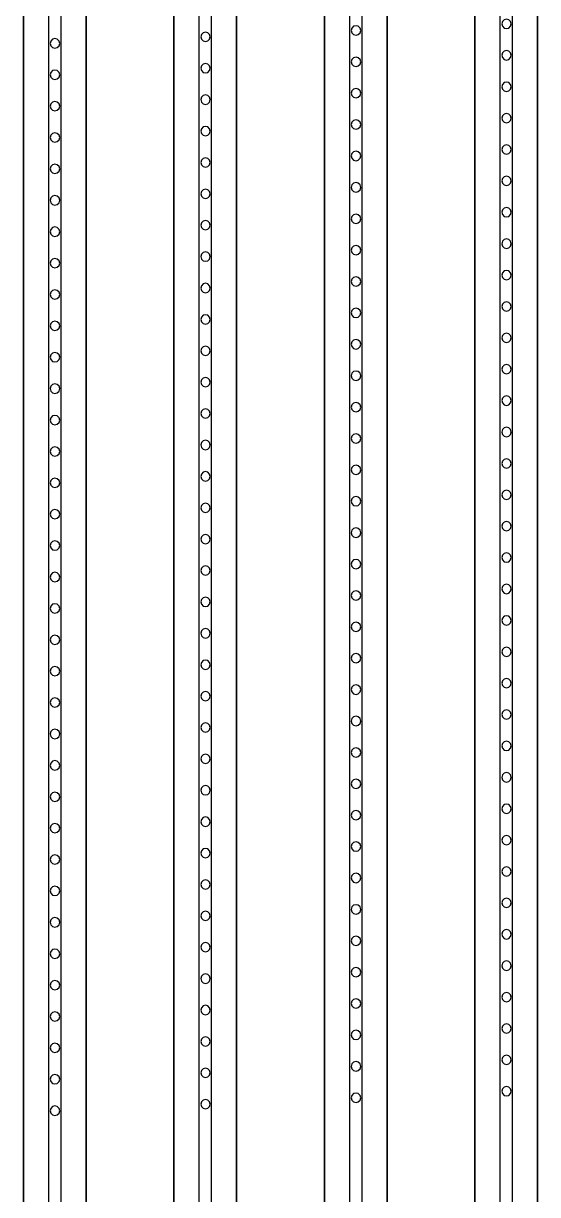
# Model space of a CAD drawing. Header units: metres. Extents: x -1550 to 1550, y -904 to 26100.
# Drawn here: x -190 to -108, y 6092.4 to 6278.9 of the extents above; entities that cross this region are included whole.
import ezdxf

# ---------------------------------------------------------------- set-up
doc = ezdxf.new("R2010")
doc.units = ezdxf.units.M
for name, color, linetype in [('Metal', 4, 'CONTINUOUS'), ('pattern_ionp', 7, 'CONTINUOUS'), ('Polyimide', 3, 'CONTINUOUS'), ('Polyimide_Negative', 5, 'CONTINUOUS')]:
    doc.layers.add(name, color=color, linetype=linetype)

msp = doc.modelspace()

# ---------------------------------------------------------------- linework, layer by layer
at = {"layer": 'Metal'}
for points in [[(-184, 1659.29), (-184, 11993.5), (-186, 11993.5), (-186, 11993.5), (-186, 1659.29)], [(-160, 1405.33), (-160, 11993.5), (-162, 11993.5), (-162, 11993.5), (-162, 1405.33)], [(-136, 1151.36), (-136, 11993.5), (-138, 11993.5), (-138, 11993.5), (-138, 1151.36)], [(-112, 897.39), (-112, 11993.5), (-114, 11993.5), (-114, 11993.5), (-114, 897.39)]]:
    msp.add_lwpolyline(points, dxfattribs=at)
at = {"layer": 'pattern_ionp'}
for points in [[(-112.21, 6278.83), (-112.31, 6279.21), (-112.59, 6279.48), (-112.96, 6279.58), (-113.34, 6279.48), (-113.61, 6279.21), (-113.71, 6278.83), (-113.61, 6278.46), (-113.34, 6278.18), (-112.96, 6278.08), (-112.59, 6278.18), (-112.31, 6278.46), (-112.21, 6278.83)], [(-160.21, 6276.77), (-160.31, 6277.14), (-160.59, 6277.42), (-160.96, 6277.52), (-161.34, 6277.42), (-161.61, 6277.14), (-161.71, 6276.77), (-161.61, 6276.39), (-161.34, 6276.12), (-160.96, 6276.02), (-160.59, 6276.12), (-160.31, 6276.39), (-160.21, 6276.77)], [(-136.21, 6277.8), (-136.31, 6278.18), (-136.59, 6278.45), (-136.96, 6278.55), (-137.34, 6278.45), (-137.61, 6278.18), (-137.71, 6277.8), (-137.61, 6277.43), (-137.34, 6277.15), (-136.96, 6277.05), (-136.59, 6277.15), (-136.31, 6277.43), (-136.21, 6277.8)], [(-184.21, 6275.74), (-184.31, 6276.11), (-184.59, 6276.39), (-184.96, 6276.49), (-185.34, 6276.39), (-185.61, 6276.11), (-185.71, 6275.74), (-185.61, 6275.36), (-185.34, 6275.09), (-184.96, 6274.99), (-184.59, 6275.09), (-184.31, 6275.36), (-184.21, 6275.74)], [(-136.21, 6272.8), (-136.31, 6273.18), (-136.59, 6273.45), (-136.96, 6273.55), (-137.34, 6273.45), (-137.61, 6273.18), (-137.71, 6272.8), (-137.61, 6272.43), (-137.34, 6272.15), (-136.96, 6272.05), (-136.59, 6272.15), (-136.31, 6272.43), (-136.21, 6272.8)], [(-112.21, 6273.83), (-112.31, 6274.21), (-112.59, 6274.48), (-112.96, 6274.58), (-113.34, 6274.48), (-113.61, 6274.21), (-113.71, 6273.83), (-113.61, 6273.46), (-113.34, 6273.18), (-112.96, 6273.08), (-112.59, 6273.18), (-112.31, 6273.46), (-112.21, 6273.83)], [(-184.21, 6270.74), (-184.31, 6271.11), (-184.59, 6271.39), (-184.96, 6271.49), (-185.34, 6271.39), (-185.61, 6271.11), (-185.71, 6270.74), (-185.61, 6270.36), (-185.34, 6270.09), (-184.96, 6269.99), (-184.59, 6270.09), (-184.31, 6270.36), (-184.21, 6270.74)], [(-160.21, 6271.77), (-160.31, 6272.14), (-160.59, 6272.42), (-160.96, 6272.52), (-161.34, 6272.42), (-161.61, 6272.14), (-161.71, 6271.77), (-161.61, 6271.39), (-161.34, 6271.12), (-160.96, 6271.02), (-160.59, 6271.12), (-160.31, 6271.39), (-160.21, 6271.77)], [(-112.21, 6268.83), (-112.31, 6269.21), (-112.59, 6269.48), (-112.96, 6269.58), (-113.34, 6269.48), (-113.61, 6269.21), (-113.71, 6268.83), (-113.61, 6268.46), (-113.34, 6268.18), (-112.96, 6268.08), (-112.59, 6268.18), (-112.31, 6268.46), (-112.21, 6268.83)], [(-136.21, 6267.8), (-136.31, 6268.18), (-136.59, 6268.45), (-136.96, 6268.55), (-137.34, 6268.45), (-137.61, 6268.18), (-137.71, 6267.8), (-137.61, 6267.43), (-137.34, 6267.15), (-136.96, 6267.05), (-136.59, 6267.15), (-136.31, 6267.43), (-136.21, 6267.8)], [(-184.21, 6265.74), (-184.31, 6266.11), (-184.59, 6266.39), (-184.96, 6266.49), (-185.34, 6266.39), (-185.61, 6266.11), (-185.71, 6265.74), (-185.61, 6265.36), (-185.34, 6265.09), (-184.96, 6264.99), (-184.59, 6265.09), (-184.31, 6265.36), (-184.21, 6265.74)], [(-160.21, 6266.77), (-160.31, 6267.14), (-160.59, 6267.42), (-160.96, 6267.52), (-161.34, 6267.42), (-161.61, 6267.14), (-161.71, 6266.77), (-161.61, 6266.39), (-161.34, 6266.12), (-160.96, 6266.02), (-160.59, 6266.12), (-160.31, 6266.39), (-160.21, 6266.77)], [(-112.21, 6263.83), (-112.31, 6264.21), (-112.59, 6264.48), (-112.96, 6264.58), (-113.34, 6264.48), (-113.61, 6264.21), (-113.71, 6263.83), (-113.61, 6263.46), (-113.34, 6263.18), (-112.96, 6263.08), (-112.59, 6263.18), (-112.31, 6263.46), (-112.21, 6263.83)], [(-160.21, 6261.77), (-160.31, 6262.14), (-160.59, 6262.42), (-160.96, 6262.52), (-161.34, 6262.42), (-161.61, 6262.14), (-161.71, 6261.77), (-161.61, 6261.39), (-161.34, 6261.12), (-160.96, 6261.02), (-160.59, 6261.12), (-160.31, 6261.39), (-160.21, 6261.77)], [(-136.21, 6262.8), (-136.31, 6263.18), (-136.59, 6263.45), (-136.96, 6263.55), (-137.34, 6263.45), (-137.61, 6263.18), (-137.71, 6262.8), (-137.61, 6262.43), (-137.34, 6262.15), (-136.96, 6262.05), (-136.59, 6262.15), (-136.31, 6262.43), (-136.21, 6262.8)], [(-184.21, 6260.74), (-184.31, 6261.11), (-184.59, 6261.39), (-184.96, 6261.49), (-185.34, 6261.39), (-185.61, 6261.11), (-185.71, 6260.74), (-185.61, 6260.36), (-185.34, 6260.09), (-184.96, 6259.99), (-184.59, 6260.09), (-184.31, 6260.36), (-184.21, 6260.74)], [(-136.21, 6257.8), (-136.31, 6258.18), (-136.59, 6258.45), (-136.96, 6258.55), (-137.34, 6258.45), (-137.61, 6258.18), (-137.71, 6257.8), (-137.61, 6257.43), (-137.34, 6257.15), (-136.96, 6257.05), (-136.59, 6257.15), (-136.31, 6257.43), (-136.21, 6257.8)], [(-112.21, 6258.83), (-112.31, 6259.21), (-112.59, 6259.48), (-112.96, 6259.58), (-113.34, 6259.48), (-113.61, 6259.21), (-113.71, 6258.83), (-113.61, 6258.46), (-113.34, 6258.18), (-112.96, 6258.08), (-112.59, 6258.18), (-112.31, 6258.46), (-112.21, 6258.83)], [(-184.21, 6255.74), (-184.31, 6256.11), (-184.59, 6256.39), (-184.96, 6256.49), (-185.34, 6256.39), (-185.61, 6256.11), (-185.71, 6255.74), (-185.61, 6255.36), (-185.34, 6255.09), (-184.96, 6254.99), (-184.59, 6255.09), (-184.31, 6255.36), (-184.21, 6255.74)], [(-160.21, 6256.77), (-160.31, 6257.14), (-160.59, 6257.42), (-160.96, 6257.52), (-161.34, 6257.42), (-161.61, 6257.14), (-161.71, 6256.77), (-161.61, 6256.39), (-161.34, 6256.12), (-160.96, 6256.02), (-160.59, 6256.12), (-160.31, 6256.39), (-160.21, 6256.77)], [(-112.21, 6253.83), (-112.31, 6254.21), (-112.59, 6254.48), (-112.96, 6254.58), (-113.34, 6254.48), (-113.61, 6254.21), (-113.71, 6253.83), (-113.61, 6253.46), (-113.34, 6253.18), (-112.96, 6253.08), (-112.59, 6253.18), (-112.31, 6253.46), (-112.21, 6253.83)], [(-136.21, 6252.8), (-136.31, 6253.18), (-136.59, 6253.45), (-136.96, 6253.55), (-137.34, 6253.45), (-137.61, 6253.18), (-137.71, 6252.8), (-137.61, 6252.43), (-137.34, 6252.15), (-136.96, 6252.05), (-136.59, 6252.15), (-136.31, 6252.43), (-136.21, 6252.8)], [(-184.21, 6250.74), (-184.31, 6251.11), (-184.59, 6251.39), (-184.96, 6251.49), (-185.34, 6251.39), (-185.61, 6251.11), (-185.71, 6250.74), (-185.61, 6250.36), (-185.34, 6250.09), (-184.96, 6249.99), (-184.59, 6250.09), (-184.31, 6250.36), (-184.21, 6250.74)], [(-160.21, 6251.77), (-160.31, 6252.14), (-160.59, 6252.42), (-160.96, 6252.52), (-161.34, 6252.42), (-161.61, 6252.14), (-161.71, 6251.77), (-161.61, 6251.39), (-161.34, 6251.12), (-160.96, 6251.02), (-160.59, 6251.12), (-160.31, 6251.39), (-160.21, 6251.77)], [(-112.21, 6248.83), (-112.31, 6249.21), (-112.59, 6249.48), (-112.96, 6249.58), (-113.34, 6249.48), (-113.61, 6249.21), (-113.71, 6248.83), (-113.61, 6248.46), (-113.34, 6248.18), (-112.96, 6248.08), (-112.59, 6248.18), (-112.31, 6248.46), (-112.21, 6248.83)], [(-160.21, 6246.77), (-160.31, 6247.14), (-160.59, 6247.42), (-160.96, 6247.52), (-161.34, 6247.42), (-161.61, 6247.14), (-161.71, 6246.77), (-161.61, 6246.39), (-161.34, 6246.12), (-160.96, 6246.02), (-160.59, 6246.12), (-160.31, 6246.39), (-160.21, 6246.77)], [(-136.21, 6247.8), (-136.31, 6248.18), (-136.59, 6248.45), (-136.96, 6248.55), (-137.34, 6248.45), (-137.61, 6248.18), (-137.71, 6247.8), (-137.61, 6247.43), (-137.34, 6247.15), (-136.96, 6247.05), (-136.59, 6247.15), (-136.31, 6247.43), (-136.21, 6247.8)], [(-184.21, 6245.74), (-184.31, 6246.11), (-184.59, 6246.39), (-184.96, 6246.49), (-185.34, 6246.39), (-185.61, 6246.11), (-185.71, 6245.74), (-185.61, 6245.36), (-185.34, 6245.09), (-184.96, 6244.99), (-184.59, 6245.09), (-184.31, 6245.36), (-184.21, 6245.74)], [(-136.21, 6242.8), (-136.31, 6243.18), (-136.59, 6243.45), (-136.96, 6243.55), (-137.34, 6243.45), (-137.61, 6243.18), (-137.71, 6242.8), (-137.61, 6242.43), (-137.34, 6242.15), (-136.96, 6242.05), (-136.59, 6242.15), (-136.31, 6242.43), (-136.21, 6242.8)], [(-112.21, 6243.83), (-112.31, 6244.21), (-112.59, 6244.48), (-112.96, 6244.58), (-113.34, 6244.48), (-113.61, 6244.21), (-113.71, 6243.83), (-113.61, 6243.46), (-113.34, 6243.18), (-112.96, 6243.08), (-112.59, 6243.18), (-112.31, 6243.46), (-112.21, 6243.83)], [(-184.21, 6240.74), (-184.31, 6241.11), (-184.59, 6241.39), (-184.96, 6241.49), (-185.34, 6241.39), (-185.61, 6241.11), (-185.71, 6240.74), (-185.61, 6240.36), (-185.34, 6240.09), (-184.96, 6239.99), (-184.59, 6240.09), (-184.31, 6240.36), (-184.21, 6240.74)], [(-160.21, 6241.77), (-160.31, 6242.14), (-160.59, 6242.42), (-160.96, 6242.52), (-161.34, 6242.42), (-161.61, 6242.14), (-161.71, 6241.77), (-161.61, 6241.39), (-161.34, 6241.12), (-160.96, 6241.02), (-160.59, 6241.12), (-160.31, 6241.39), (-160.21, 6241.77)], [(-136.21, 6237.8), (-136.31, 6238.18), (-136.59, 6238.45), (-136.96, 6238.55), (-137.34, 6238.45), (-137.61, 6238.18), (-137.71, 6237.8), (-137.61, 6237.43), (-137.34, 6237.15), (-136.96, 6237.05), (-136.59, 6237.15), (-136.31, 6237.43), (-136.21, 6237.8)], [(-112.21, 6238.83), (-112.31, 6239.21), (-112.59, 6239.48), (-112.96, 6239.58), (-113.34, 6239.48), (-113.61, 6239.21), (-113.71, 6238.83), (-113.61, 6238.46), (-113.34, 6238.18), (-112.96, 6238.08), (-112.59, 6238.18), (-112.31, 6238.46), (-112.21, 6238.83)], [(-184.21, 6235.74), (-184.31, 6236.11), (-184.59, 6236.39), (-184.96, 6236.49), (-185.34, 6236.39), (-185.61, 6236.11), (-185.71, 6235.74), (-185.61, 6235.36), (-185.34, 6235.09), (-184.96, 6234.99), (-184.59, 6235.09), (-184.31, 6235.36), (-184.21, 6235.74)], [(-160.21, 6236.77), (-160.31, 6237.14), (-160.59, 6237.42), (-160.96, 6237.52), (-161.34, 6237.42), (-161.61, 6237.14), (-161.71, 6236.77), (-161.61, 6236.39), (-161.34, 6236.12), (-160.96, 6236.02), (-160.59, 6236.12), (-160.31, 6236.39), (-160.21, 6236.77)], [(-112.21, 6233.83), (-112.31, 6234.21), (-112.59, 6234.48), (-112.96, 6234.58), (-113.34, 6234.48), (-113.61, 6234.21), (-113.71, 6233.83), (-113.61, 6233.46), (-113.34, 6233.18), (-112.96, 6233.08), (-112.59, 6233.18), (-112.31, 6233.46), (-112.21, 6233.83)], [(-160.21, 6231.77), (-160.31, 6232.14), (-160.59, 6232.42), (-160.96, 6232.52), (-161.34, 6232.42), (-161.61, 6232.14), (-161.71, 6231.77), (-161.61, 6231.39), (-161.34, 6231.12), (-160.96, 6231.02), (-160.59, 6231.12), (-160.31, 6231.39), (-160.21, 6231.77)], [(-136.21, 6232.8), (-136.31, 6233.18), (-136.59, 6233.45), (-136.96, 6233.55), (-137.34, 6233.45), (-137.61, 6233.18), (-137.71, 6232.8), (-137.61, 6232.43), (-137.34, 6232.15), (-136.96, 6232.05), (-136.59, 6232.15), (-136.31, 6232.43), (-136.21, 6232.8)], [(-184.21, 6230.74), (-184.31, 6231.11), (-184.59, 6231.39), (-184.96, 6231.49), (-185.34, 6231.39), (-185.61, 6231.11), (-185.71, 6230.74), (-185.61, 6230.36), (-185.34, 6230.09), (-184.96, 6229.99), (-184.59, 6230.09), (-184.31, 6230.36), (-184.21, 6230.74)], [(-136.21, 6227.8), (-136.31, 6228.18), (-136.59, 6228.45), (-136.96, 6228.55), (-137.34, 6228.45), (-137.61, 6228.18), (-137.71, 6227.8), (-137.61, 6227.43), (-137.34, 6227.15), (-136.96, 6227.05), (-136.59, 6227.15), (-136.31, 6227.43), (-136.21, 6227.8)], [(-112.21, 6228.83), (-112.31, 6229.21), (-112.59, 6229.48), (-112.96, 6229.58), (-113.34, 6229.48), (-113.61, 6229.21), (-113.71, 6228.83), (-113.61, 6228.46), (-113.34, 6228.18), (-112.96, 6228.08), (-112.59, 6228.18), (-112.31, 6228.46), (-112.21, 6228.83)], [(-160.21, 6226.77), (-160.31, 6227.14), (-160.59, 6227.42), (-160.96, 6227.52), (-161.34, 6227.42), (-161.61, 6227.14), (-161.71, 6226.77), (-161.61, 6226.39), (-161.34, 6226.12), (-160.96, 6226.02), (-160.59, 6226.12), (-160.31, 6226.39), (-160.21, 6226.77)], [(-184.21, 6225.74), (-184.31, 6226.11), (-184.59, 6226.39), (-184.96, 6226.49), (-185.34, 6226.39), (-185.61, 6226.11), (-185.71, 6225.74), (-185.61, 6225.36), (-185.34, 6225.09), (-184.96, 6224.99), (-184.59, 6225.09), (-184.31, 6225.36), (-184.21, 6225.74)], [(-136.21, 6222.8), (-136.31, 6223.18), (-136.59, 6223.45), (-136.96, 6223.55), (-137.34, 6223.45), (-137.61, 6223.18), (-137.71, 6222.8), (-137.61, 6222.43), (-137.34, 6222.15), (-136.96, 6222.05), (-136.59, 6222.15), (-136.31, 6222.43), (-136.21, 6222.8)], [(-112.21, 6223.83), (-112.31, 6224.21), (-112.59, 6224.48), (-112.96, 6224.58), (-113.34, 6224.48), (-113.61, 6224.21), (-113.71, 6223.83), (-113.61, 6223.46), (-113.34, 6223.18), (-112.96, 6223.08), (-112.59, 6223.18), (-112.31, 6223.46), (-112.21, 6223.83)], [(-184.21, 6220.74), (-184.31, 6221.11), (-184.59, 6221.39), (-184.96, 6221.49), (-185.34, 6221.39), (-185.61, 6221.11), (-185.71, 6220.74), (-185.61, 6220.36), (-185.34, 6220.09), (-184.96, 6219.99), (-184.59, 6220.09), (-184.31, 6220.36), (-184.21, 6220.74)], [(-160.21, 6221.77), (-160.31, 6222.14), (-160.59, 6222.42), (-160.96, 6222.52), (-161.34, 6222.42), (-161.61, 6222.14), (-161.71, 6221.77), (-161.61, 6221.39), (-161.34, 6221.12), (-160.96, 6221.02), (-160.59, 6221.12), (-160.31, 6221.39), (-160.21, 6221.77)], [(-112.21, 6218.83), (-112.31, 6219.21), (-112.59, 6219.48), (-112.96, 6219.58), (-113.34, 6219.48), (-113.61, 6219.21), (-113.71, 6218.83), (-113.61, 6218.46), (-113.34, 6218.18), (-112.96, 6218.08), (-112.59, 6218.18), (-112.31, 6218.46), (-112.21, 6218.83)], [(-160.21, 6216.77), (-160.31, 6217.14), (-160.59, 6217.42), (-160.96, 6217.52), (-161.34, 6217.42), (-161.61, 6217.14), (-161.71, 6216.77), (-161.61, 6216.39), (-161.34, 6216.12), (-160.96, 6216.02), (-160.59, 6216.12), (-160.31, 6216.39), (-160.21, 6216.77)], [(-136.21, 6217.8), (-136.31, 6218.18), (-136.59, 6218.45), (-136.96, 6218.55), (-137.34, 6218.45), (-137.61, 6218.18), (-137.71, 6217.8), (-137.61, 6217.43), (-137.34, 6217.15), (-136.96, 6217.05), (-136.59, 6217.15), (-136.31, 6217.43), (-136.21, 6217.8)], [(-184.21, 6215.74), (-184.31, 6216.11), (-184.59, 6216.39), (-184.96, 6216.49), (-185.34, 6216.39), (-185.61, 6216.11), (-185.71, 6215.74), (-185.61, 6215.36), (-185.34, 6215.09), (-184.96, 6214.99), (-184.59, 6215.09), (-184.31, 6215.36), (-184.21, 6215.74)], [(-136.21, 6212.8), (-136.31, 6213.18), (-136.59, 6213.45), (-136.96, 6213.55), (-137.34, 6213.45), (-137.61, 6213.18), (-137.71, 6212.8), (-137.61, 6212.43), (-137.34, 6212.15), (-136.96, 6212.05), (-136.59, 6212.15), (-136.31, 6212.43), (-136.21, 6212.8)], [(-112.21, 6213.83), (-112.31, 6214.21), (-112.59, 6214.48), (-112.96, 6214.58), (-113.34, 6214.48), (-113.61, 6214.21), (-113.71, 6213.83), (-113.61, 6213.46), (-113.34, 6213.18), (-112.96, 6213.08), (-112.59, 6213.18), (-112.31, 6213.46), (-112.21, 6213.83)], [(-160.21, 6211.77), (-160.31, 6212.14), (-160.59, 6212.42), (-160.96, 6212.52), (-161.34, 6212.42), (-161.61, 6212.14), (-161.71, 6211.77), (-161.61, 6211.39), (-161.34, 6211.12), (-160.96, 6211.02), (-160.59, 6211.12), (-160.31, 6211.39), (-160.21, 6211.77)], [(-184.21, 6210.74), (-184.31, 6211.11), (-184.59, 6211.39), (-184.96, 6211.49), (-185.34, 6211.39), (-185.61, 6211.11), (-185.71, 6210.74), (-185.61, 6210.36), (-185.34, 6210.09), (-184.96, 6209.99), (-184.59, 6210.09), (-184.31, 6210.36), (-184.21, 6210.74)], [(-136.21, 6207.8), (-136.31, 6208.18), (-136.59, 6208.45), (-136.96, 6208.55), (-137.34, 6208.45), (-137.61, 6208.18), (-137.71, 6207.8), (-137.61, 6207.43), (-137.34, 6207.15), (-136.96, 6207.05), (-136.59, 6207.15), (-136.31, 6207.43), (-136.21, 6207.8)], [(-112.21, 6208.83), (-112.31, 6209.21), (-112.59, 6209.48), (-112.96, 6209.58), (-113.34, 6209.48), (-113.61, 6209.21), (-113.71, 6208.83), (-113.61, 6208.46), (-113.34, 6208.18), (-112.96, 6208.08), (-112.59, 6208.18), (-112.31, 6208.46), (-112.21, 6208.83)], [(-184.21, 6205.74), (-184.31, 6206.11), (-184.59, 6206.39), (-184.96, 6206.49), (-185.34, 6206.39), (-185.61, 6206.11), (-185.71, 6205.74), (-185.61, 6205.36), (-185.34, 6205.09), (-184.96, 6204.99), (-184.59, 6205.09), (-184.31, 6205.36), (-184.21, 6205.74)], [(-160.21, 6206.77), (-160.31, 6207.14), (-160.59, 6207.42), (-160.96, 6207.52), (-161.34, 6207.42), (-161.61, 6207.14), (-161.71, 6206.77), (-161.61, 6206.39), (-161.34, 6206.12), (-160.96, 6206.02), (-160.59, 6206.12), (-160.31, 6206.39), (-160.21, 6206.77)], [(-112.21, 6203.83), (-112.31, 6204.21), (-112.59, 6204.48), (-112.96, 6204.58), (-113.34, 6204.48), (-113.61, 6204.21), (-113.71, 6203.83), (-113.61, 6203.46), (-113.34, 6203.18), (-112.96, 6203.08), (-112.59, 6203.18), (-112.31, 6203.46), (-112.21, 6203.83)], [(-160.21, 6201.77), (-160.31, 6202.14), (-160.59, 6202.42), (-160.96, 6202.52), (-161.34, 6202.42), (-161.61, 6202.14), (-161.71, 6201.77), (-161.61, 6201.39), (-161.34, 6201.12), (-160.96, 6201.02), (-160.59, 6201.12), (-160.31, 6201.39), (-160.21, 6201.77)], [(-136.21, 6202.8), (-136.31, 6203.18), (-136.59, 6203.45), (-136.96, 6203.55), (-137.34, 6203.45), (-137.61, 6203.18), (-137.71, 6202.8), (-137.61, 6202.43), (-137.34, 6202.15), (-136.96, 6202.05), (-136.59, 6202.15), (-136.31, 6202.43), (-136.21, 6202.8)], [(-184.21, 6200.74), (-184.31, 6201.11), (-184.59, 6201.39), (-184.96, 6201.49), (-185.34, 6201.39), (-185.61, 6201.11), (-185.71, 6200.74), (-185.61, 6200.36), (-185.34, 6200.09), (-184.96, 6199.99), (-184.59, 6200.09), (-184.31, 6200.36), (-184.21, 6200.74)], [(-112.21, 6198.83), (-112.31, 6199.21), (-112.59, 6199.48), (-112.96, 6199.58), (-113.34, 6199.48), (-113.61, 6199.21), (-113.71, 6198.83), (-113.61, 6198.46), (-113.34, 6198.18), (-112.96, 6198.08), (-112.59, 6198.18), (-112.31, 6198.46), (-112.21, 6198.83)], [(-160.21, 6196.77), (-160.31, 6197.14), (-160.59, 6197.42), (-160.96, 6197.52), (-161.34, 6197.42), (-161.61, 6197.14), (-161.71, 6196.77), (-161.61, 6196.39), (-161.34, 6196.12), (-160.96, 6196.02), (-160.59, 6196.12), (-160.31, 6196.39), (-160.21, 6196.77)], [(-136.21, 6197.8), (-136.31, 6198.18), (-136.59, 6198.45), (-136.96, 6198.55), (-137.34, 6198.45), (-137.61, 6198.18), (-137.71, 6197.8), (-137.61, 6197.43), (-137.34, 6197.15), (-136.96, 6197.05), (-136.59, 6197.15), (-136.31, 6197.43), (-136.21, 6197.8)], [(-184.21, 6195.74), (-184.31, 6196.11), (-184.59, 6196.39), (-184.96, 6196.49), (-185.34, 6196.39), (-185.61, 6196.11), (-185.71, 6195.74), (-185.61, 6195.36), (-185.34, 6195.09), (-184.96, 6194.99), (-184.59, 6195.09), (-184.31, 6195.36), (-184.21, 6195.74)], [(-136.21, 6192.8), (-136.31, 6193.18), (-136.59, 6193.45), (-136.96, 6193.55), (-137.34, 6193.45), (-137.61, 6193.18), (-137.71, 6192.8), (-137.61, 6192.43), (-137.34, 6192.15), (-136.96, 6192.05), (-136.59, 6192.15), (-136.31, 6192.43), (-136.21, 6192.8)], [(-112.21, 6193.83), (-112.31, 6194.21), (-112.59, 6194.48), (-112.96, 6194.58), (-113.34, 6194.48), (-113.61, 6194.21), (-113.71, 6193.83), (-113.61, 6193.46), (-113.34, 6193.18), (-112.96, 6193.08), (-112.59, 6193.18), (-112.31, 6193.46), (-112.21, 6193.83)], [(-184.21, 6190.74), (-184.31, 6191.11), (-184.59, 6191.39), (-184.96, 6191.49), (-185.34, 6191.39), (-185.61, 6191.11), (-185.71, 6190.74), (-185.61, 6190.36), (-185.34, 6190.09), (-184.96, 6189.99), (-184.59, 6190.09), (-184.31, 6190.36), (-184.21, 6190.74)], [(-160.21, 6191.77), (-160.31, 6192.14), (-160.59, 6192.42), (-160.96, 6192.52), (-161.34, 6192.42), (-161.61, 6192.14), (-161.71, 6191.77), (-161.61, 6191.39), (-161.34, 6191.12), (-160.96, 6191.02), (-160.59, 6191.12), (-160.31, 6191.39), (-160.21, 6191.77)], [(-112.21, 6188.83), (-112.31, 6189.21), (-112.59, 6189.48), (-112.96, 6189.58), (-113.34, 6189.48), (-113.61, 6189.21), (-113.71, 6188.83), (-113.61, 6188.46), (-113.34, 6188.18), (-112.96, 6188.08), (-112.59, 6188.18), (-112.31, 6188.46), (-112.21, 6188.83)], [(-160.21, 6186.77), (-160.31, 6187.14), (-160.59, 6187.42), (-160.96, 6187.52), (-161.34, 6187.42), (-161.61, 6187.14), (-161.71, 6186.77), (-161.61, 6186.39), (-161.34, 6186.12), (-160.96, 6186.02), (-160.59, 6186.12), (-160.31, 6186.39), (-160.21, 6186.77)], [(-136.21, 6187.8), (-136.31, 6188.18), (-136.59, 6188.45), (-136.96, 6188.55), (-137.34, 6188.45), (-137.61, 6188.18), (-137.71, 6187.8), (-137.61, 6187.43), (-137.34, 6187.15), (-136.96, 6187.05), (-136.59, 6187.15), (-136.31, 6187.43), (-136.21, 6187.8)], [(-184.21, 6185.74), (-184.31, 6186.11), (-184.59, 6186.39), (-184.96, 6186.49), (-185.34, 6186.39), (-185.61, 6186.11), (-185.71, 6185.74), (-185.61, 6185.36), (-185.34, 6185.09), (-184.96, 6184.99), (-184.59, 6185.09), (-184.31, 6185.36), (-184.21, 6185.74)], [(-112.21, 6183.83), (-112.31, 6184.21), (-112.59, 6184.48), (-112.96, 6184.58), (-113.34, 6184.48), (-113.61, 6184.21), (-113.71, 6183.83), (-113.61, 6183.46), (-113.34, 6183.18), (-112.96, 6183.08), (-112.59, 6183.18), (-112.31, 6183.46), (-112.21, 6183.83)], [(-160.21, 6181.77), (-160.31, 6182.14), (-160.59, 6182.42), (-160.96, 6182.52), (-161.34, 6182.42), (-161.61, 6182.14), (-161.71, 6181.77), (-161.61, 6181.39), (-161.34, 6181.12), (-160.96, 6181.02), (-160.59, 6181.12), (-160.31, 6181.39), (-160.21, 6181.77)], [(-136.21, 6182.8), (-136.31, 6183.18), (-136.59, 6183.45), (-136.96, 6183.55), (-137.34, 6183.45), (-137.61, 6183.18), (-137.71, 6182.8), (-137.61, 6182.43), (-137.34, 6182.15), (-136.96, 6182.05), (-136.59, 6182.15), (-136.31, 6182.43), (-136.21, 6182.8)], [(-184.21, 6180.74), (-184.31, 6181.11), (-184.59, 6181.39), (-184.96, 6181.49), (-185.34, 6181.39), (-185.61, 6181.11), (-185.71, 6180.74), (-185.61, 6180.36), (-185.34, 6180.09), (-184.96, 6179.99), (-184.59, 6180.09), (-184.31, 6180.36), (-184.21, 6180.74)], [(-136.21, 6177.8), (-136.31, 6178.18), (-136.59, 6178.45), (-136.96, 6178.55), (-137.34, 6178.45), (-137.61, 6178.18), (-137.71, 6177.8), (-137.61, 6177.43), (-137.34, 6177.15), (-136.96, 6177.05), (-136.59, 6177.15), (-136.31, 6177.43), (-136.21, 6177.8)], [(-112.21, 6178.83), (-112.31, 6179.21), (-112.59, 6179.48), (-112.96, 6179.58), (-113.34, 6179.48), (-113.61, 6179.21), (-113.71, 6178.83), (-113.61, 6178.46), (-113.34, 6178.18), (-112.96, 6178.08), (-112.59, 6178.18), (-112.31, 6178.46), (-112.21, 6178.83)], [(-184.21, 6175.74), (-184.31, 6176.11), (-184.59, 6176.39), (-184.96, 6176.49), (-185.34, 6176.39), (-185.61, 6176.11), (-185.71, 6175.74), (-185.61, 6175.36), (-185.34, 6175.09), (-184.96, 6174.99), (-184.59, 6175.09), (-184.31, 6175.36), (-184.21, 6175.74)], [(-160.21, 6176.77), (-160.31, 6177.14), (-160.59, 6177.42), (-160.96, 6177.52), (-161.34, 6177.42), (-161.61, 6177.14), (-161.71, 6176.77), (-161.61, 6176.39), (-161.34, 6176.12), (-160.96, 6176.02), (-160.59, 6176.12), (-160.31, 6176.39), (-160.21, 6176.77)], [(-112.21, 6173.83), (-112.31, 6174.21), (-112.59, 6174.48), (-112.96, 6174.58), (-113.34, 6174.48), (-113.61, 6174.21), (-113.71, 6173.83), (-113.61, 6173.46), (-113.34, 6173.18), (-112.96, 6173.08), (-112.59, 6173.18), (-112.31, 6173.46), (-112.21, 6173.83)], [(-160.21, 6171.77), (-160.31, 6172.14), (-160.59, 6172.42), (-160.96, 6172.52), (-161.34, 6172.42), (-161.61, 6172.14), (-161.71, 6171.77), (-161.61, 6171.39), (-161.34, 6171.12), (-160.96, 6171.02), (-160.59, 6171.12), (-160.31, 6171.39), (-160.21, 6171.77)], [(-136.21, 6172.8), (-136.31, 6173.18), (-136.59, 6173.45), (-136.96, 6173.55), (-137.34, 6173.45), (-137.61, 6173.18), (-137.71, 6172.8), (-137.61, 6172.43), (-137.34, 6172.15), (-136.96, 6172.05), (-136.59, 6172.15), (-136.31, 6172.43), (-136.21, 6172.8)], [(-184.21, 6170.74), (-184.31, 6171.11), (-184.59, 6171.39), (-184.96, 6171.49), (-185.34, 6171.39), (-185.61, 6171.11), (-185.71, 6170.74), (-185.61, 6170.36), (-185.34, 6170.09), (-184.96, 6169.99), (-184.59, 6170.09), (-184.31, 6170.36), (-184.21, 6170.74)], [(-112.21, 6168.83), (-112.31, 6169.21), (-112.59, 6169.48), (-112.96, 6169.58), (-113.34, 6169.48), (-113.61, 6169.21), (-113.71, 6168.83), (-113.61, 6168.46), (-113.34, 6168.18), (-112.96, 6168.08), (-112.59, 6168.18), (-112.31, 6168.46), (-112.21, 6168.83)], [(-160.21, 6166.77), (-160.31, 6167.14), (-160.59, 6167.42), (-160.96, 6167.52), (-161.34, 6167.42), (-161.61, 6167.14), (-161.71, 6166.77), (-161.61, 6166.39), (-161.34, 6166.12), (-160.96, 6166.02), (-160.59, 6166.12), (-160.31, 6166.39), (-160.21, 6166.77)], [(-136.21, 6167.8), (-136.31, 6168.18), (-136.59, 6168.45), (-136.96, 6168.55), (-137.34, 6168.45), (-137.61, 6168.18), (-137.71, 6167.8), (-137.61, 6167.43), (-137.34, 6167.15), (-136.96, 6167.05), (-136.59, 6167.15), (-136.31, 6167.43), (-136.21, 6167.8)], [(-184.21, 6165.74), (-184.31, 6166.11), (-184.59, 6166.39), (-184.96, 6166.49), (-185.34, 6166.39), (-185.61, 6166.11), (-185.71, 6165.74), (-185.61, 6165.36), (-185.34, 6165.09), (-184.96, 6164.99), (-184.59, 6165.09), (-184.31, 6165.36), (-184.21, 6165.74)], [(-136.21, 6162.8), (-136.31, 6163.18), (-136.59, 6163.45), (-136.96, 6163.55), (-137.34, 6163.45), (-137.61, 6163.18), (-137.71, 6162.8), (-137.61, 6162.43), (-137.34, 6162.15), (-136.96, 6162.05), (-136.59, 6162.15), (-136.31, 6162.43), (-136.21, 6162.8)], [(-112.21, 6163.83), (-112.31, 6164.21), (-112.59, 6164.48), (-112.96, 6164.58), (-113.34, 6164.48), (-113.61, 6164.21), (-113.71, 6163.83), (-113.61, 6163.46), (-113.34, 6163.18), (-112.96, 6163.08), (-112.59, 6163.18), (-112.31, 6163.46), (-112.21, 6163.83)], [(-184.21, 6160.74), (-184.31, 6161.11), (-184.59, 6161.39), (-184.96, 6161.49), (-185.34, 6161.39), (-185.61, 6161.11), (-185.71, 6160.74), (-185.61, 6160.36), (-185.34, 6160.09), (-184.96, 6159.99), (-184.59, 6160.09), (-184.31, 6160.36), (-184.21, 6160.74)], [(-160.21, 6161.77), (-160.31, 6162.14), (-160.59, 6162.42), (-160.96, 6162.52), (-161.34, 6162.42), (-161.61, 6162.14), (-161.71, 6161.77), (-161.61, 6161.39), (-161.34, 6161.12), (-160.96, 6161.02), (-160.59, 6161.12), (-160.31, 6161.39), (-160.21, 6161.77)], [(-112.21, 6158.83), (-112.31, 6159.21), (-112.59, 6159.48), (-112.96, 6159.58), (-113.34, 6159.48), (-113.61, 6159.21), (-113.71, 6158.83), (-113.61, 6158.46), (-113.34, 6158.18), (-112.96, 6158.08), (-112.59, 6158.18), (-112.31, 6158.46), (-112.21, 6158.83)], [(-136.21, 6157.8), (-136.31, 6158.18), (-136.59, 6158.45), (-136.96, 6158.55), (-137.34, 6158.45), (-137.61, 6158.18), (-137.71, 6157.8), (-137.61, 6157.43), (-137.34, 6157.15), (-136.96, 6157.05), (-136.59, 6157.15), (-136.31, 6157.43), (-136.21, 6157.8)], [(-184.21, 6155.74), (-184.31, 6156.11), (-184.59, 6156.39), (-184.96, 6156.49), (-185.34, 6156.39), (-185.61, 6156.11), (-185.71, 6155.74), (-185.61, 6155.36), (-185.34, 6155.09), (-184.96, 6154.99), (-184.59, 6155.09), (-184.31, 6155.36), (-184.21, 6155.74)], [(-160.21, 6156.77), (-160.31, 6157.14), (-160.59, 6157.42), (-160.96, 6157.52), (-161.34, 6157.42), (-161.61, 6157.14), (-161.71, 6156.77), (-161.61, 6156.39), (-161.34, 6156.12), (-160.96, 6156.02), (-160.59, 6156.12), (-160.31, 6156.39), (-160.21, 6156.77)], [(-112.21, 6153.83), (-112.31, 6154.21), (-112.59, 6154.48), (-112.96, 6154.58), (-113.34, 6154.48), (-113.61, 6154.21), (-113.71, 6153.83), (-113.61, 6153.46), (-113.34, 6153.18), (-112.96, 6153.08), (-112.59, 6153.18), (-112.31, 6153.46), (-112.21, 6153.83)], [(-160.21, 6151.77), (-160.31, 6152.14), (-160.59, 6152.42), (-160.96, 6152.52), (-161.34, 6152.42), (-161.61, 6152.14), (-161.71, 6151.77), (-161.61, 6151.39), (-161.34, 6151.12), (-160.96, 6151.02), (-160.59, 6151.12), (-160.31, 6151.39), (-160.21, 6151.77)], [(-136.21, 6152.8), (-136.31, 6153.18), (-136.59, 6153.45), (-136.96, 6153.55), (-137.34, 6153.45), (-137.61, 6153.18), (-137.71, 6152.8), (-137.61, 6152.43), (-137.34, 6152.15), (-136.96, 6152.05), (-136.59, 6152.15), (-136.31, 6152.43), (-136.21, 6152.8)], [(-184.21, 6150.74), (-184.31, 6151.11), (-184.59, 6151.39), (-184.96, 6151.49), (-185.34, 6151.39), (-185.61, 6151.11), (-185.71, 6150.74), (-185.61, 6150.36), (-185.34, 6150.09), (-184.96, 6149.99), (-184.59, 6150.09), (-184.31, 6150.36), (-184.21, 6150.74)], [(-136.21, 6147.8), (-136.31, 6148.18), (-136.59, 6148.45), (-136.96, 6148.55), (-137.34, 6148.45), (-137.61, 6148.18), (-137.71, 6147.8), (-137.61, 6147.43), (-137.34, 6147.15), (-136.96, 6147.05), (-136.59, 6147.15), (-136.31, 6147.43), (-136.21, 6147.8)], [(-112.21, 6148.83), (-112.31, 6149.21), (-112.59, 6149.48), (-112.96, 6149.58), (-113.34, 6149.48), (-113.61, 6149.21), (-113.71, 6148.83), (-113.61, 6148.46), (-113.34, 6148.18), (-112.96, 6148.08), (-112.59, 6148.18), (-112.31, 6148.46), (-112.21, 6148.83)], [(-184.21, 6145.74), (-184.31, 6146.11), (-184.59, 6146.39), (-184.96, 6146.49), (-185.34, 6146.39), (-185.61, 6146.11), (-185.71, 6145.74), (-185.61, 6145.36), (-185.34, 6145.09), (-184.96, 6144.99), (-184.59, 6145.09), (-184.31, 6145.36), (-184.21, 6145.74)], [(-160.21, 6146.77), (-160.31, 6147.14), (-160.59, 6147.42), (-160.96, 6147.52), (-161.34, 6147.42), (-161.61, 6147.14), (-161.71, 6146.77), (-161.61, 6146.39), (-161.34, 6146.12), (-160.96, 6146.02), (-160.59, 6146.12), (-160.31, 6146.39), (-160.21, 6146.77)], [(-112.21, 6143.83), (-112.31, 6144.21), (-112.59, 6144.48), (-112.96, 6144.58), (-113.34, 6144.48), (-113.61, 6144.21), (-113.71, 6143.83), (-113.61, 6143.46), (-113.34, 6143.18), (-112.96, 6143.08), (-112.59, 6143.18), (-112.31, 6143.46), (-112.21, 6143.83)], [(-136.21, 6142.8), (-136.31, 6143.18), (-136.59, 6143.45), (-136.96, 6143.55), (-137.34, 6143.45), (-137.61, 6143.18), (-137.71, 6142.8), (-137.61, 6142.43), (-137.34, 6142.15), (-136.96, 6142.05), (-136.59, 6142.15), (-136.31, 6142.43), (-136.21, 6142.8)], [(-184.21, 6140.74), (-184.31, 6141.11), (-184.59, 6141.39), (-184.96, 6141.49), (-185.34, 6141.39), (-185.61, 6141.11), (-185.71, 6140.74), (-185.61, 6140.36), (-185.34, 6140.09), (-184.96, 6139.99), (-184.59, 6140.09), (-184.31, 6140.36), (-184.21, 6140.74)], [(-160.21, 6141.77), (-160.31, 6142.14), (-160.59, 6142.42), (-160.96, 6142.52), (-161.34, 6142.42), (-161.61, 6142.14), (-161.71, 6141.77), (-161.61, 6141.39), (-161.34, 6141.12), (-160.96, 6141.02), (-160.59, 6141.12), (-160.31, 6141.39), (-160.21, 6141.77)], [(-112.21, 6138.83), (-112.31, 6139.21), (-112.59, 6139.48), (-112.96, 6139.58), (-113.34, 6139.48), (-113.61, 6139.21), (-113.71, 6138.83), (-113.61, 6138.46), (-113.34, 6138.18), (-112.96, 6138.08), (-112.59, 6138.18), (-112.31, 6138.46), (-112.21, 6138.83)], [(-160.21, 6136.77), (-160.31, 6137.14), (-160.59, 6137.42), (-160.96, 6137.52), (-161.34, 6137.42), (-161.61, 6137.14), (-161.71, 6136.77), (-161.61, 6136.39), (-161.34, 6136.12), (-160.96, 6136.02), (-160.59, 6136.12), (-160.31, 6136.39), (-160.21, 6136.77)], [(-136.21, 6137.8), (-136.31, 6138.18), (-136.59, 6138.45), (-136.96, 6138.55), (-137.34, 6138.45), (-137.61, 6138.18), (-137.71, 6137.8), (-137.61, 6137.43), (-137.34, 6137.15), (-136.96, 6137.05), (-136.59, 6137.15), (-136.31, 6137.43), (-136.21, 6137.8)], [(-184.21, 6135.74), (-184.31, 6136.11), (-184.59, 6136.39), (-184.96, 6136.49), (-185.34, 6136.39), (-185.61, 6136.11), (-185.71, 6135.74), (-185.61, 6135.36), (-185.34, 6135.09), (-184.96, 6134.99), (-184.59, 6135.09), (-184.31, 6135.36), (-184.21, 6135.74)], [(-136.21, 6132.8), (-136.31, 6133.18), (-136.59, 6133.45), (-136.96, 6133.55), (-137.34, 6133.45), (-137.61, 6133.18), (-137.71, 6132.8), (-137.61, 6132.43), (-137.34, 6132.15), (-136.96, 6132.05), (-136.59, 6132.15), (-136.31, 6132.43), (-136.21, 6132.8)], [(-112.21, 6133.83), (-112.31, 6134.21), (-112.59, 6134.48), (-112.96, 6134.58), (-113.34, 6134.48), (-113.61, 6134.21), (-113.71, 6133.83), (-113.61, 6133.46), (-113.34, 6133.18), (-112.96, 6133.08), (-112.59, 6133.18), (-112.31, 6133.46), (-112.21, 6133.83)], [(-184.21, 6130.74), (-184.31, 6131.11), (-184.59, 6131.39), (-184.96, 6131.49), (-185.34, 6131.39), (-185.61, 6131.11), (-185.71, 6130.74), (-185.61, 6130.36), (-185.34, 6130.09), (-184.96, 6129.99), (-184.59, 6130.09), (-184.31, 6130.36), (-184.21, 6130.74)], [(-160.21, 6131.77), (-160.31, 6132.14), (-160.59, 6132.42), (-160.96, 6132.52), (-161.34, 6132.42), (-161.61, 6132.14), (-161.71, 6131.77), (-161.61, 6131.39), (-161.34, 6131.12), (-160.96, 6131.02), (-160.59, 6131.12), (-160.31, 6131.39), (-160.21, 6131.77)], [(-112.21, 6128.83), (-112.31, 6129.21), (-112.59, 6129.48), (-112.96, 6129.58), (-113.34, 6129.48), (-113.61, 6129.21), (-113.71, 6128.83), (-113.61, 6128.46), (-113.34, 6128.18), (-112.96, 6128.08), (-112.59, 6128.18), (-112.31, 6128.46), (-112.21, 6128.83)], [(-136.21, 6127.8), (-136.31, 6128.18), (-136.59, 6128.45), (-136.96, 6128.55), (-137.34, 6128.45), (-137.61, 6128.18), (-137.71, 6127.8), (-137.61, 6127.43), (-137.34, 6127.15), (-136.96, 6127.05), (-136.59, 6127.15), (-136.31, 6127.43), (-136.21, 6127.8)], [(-184.21, 6125.74), (-184.31, 6126.11), (-184.59, 6126.39), (-184.96, 6126.49), (-185.34, 6126.39), (-185.61, 6126.11), (-185.71, 6125.74), (-185.61, 6125.36), (-185.34, 6125.09), (-184.96, 6124.99), (-184.59, 6125.09), (-184.31, 6125.36), (-184.21, 6125.74)], [(-160.21, 6126.77), (-160.31, 6127.14), (-160.59, 6127.42), (-160.96, 6127.52), (-161.34, 6127.42), (-161.61, 6127.14), (-161.71, 6126.77), (-161.61, 6126.39), (-161.34, 6126.12), (-160.96, 6126.02), (-160.59, 6126.12), (-160.31, 6126.39), (-160.21, 6126.77)], [(-112.21, 6123.83), (-112.31, 6124.21), (-112.59, 6124.48), (-112.96, 6124.58), (-113.34, 6124.48), (-113.61, 6124.21), (-113.71, 6123.83), (-113.61, 6123.46), (-113.34, 6123.18), (-112.96, 6123.08), (-112.59, 6123.18), (-112.31, 6123.46), (-112.21, 6123.83)], [(-160.21, 6121.77), (-160.31, 6122.14), (-160.59, 6122.42), (-160.96, 6122.52), (-161.34, 6122.42), (-161.61, 6122.14), (-161.71, 6121.77), (-161.61, 6121.39), (-161.34, 6121.12), (-160.96, 6121.02), (-160.59, 6121.12), (-160.31, 6121.39), (-160.21, 6121.77)], [(-136.21, 6122.8), (-136.31, 6123.18), (-136.59, 6123.45), (-136.96, 6123.55), (-137.34, 6123.45), (-137.61, 6123.18), (-137.71, 6122.8), (-137.61, 6122.43), (-137.34, 6122.15), (-136.96, 6122.05), (-136.59, 6122.15), (-136.31, 6122.43), (-136.21, 6122.8)], [(-184.21, 6120.74), (-184.31, 6121.11), (-184.59, 6121.39), (-184.96, 6121.49), (-185.34, 6121.39), (-185.61, 6121.11), (-185.71, 6120.74), (-185.61, 6120.36), (-185.34, 6120.09), (-184.96, 6119.99), (-184.59, 6120.09), (-184.31, 6120.36), (-184.21, 6120.74)], [(-136.21, 6117.8), (-136.31, 6118.18), (-136.59, 6118.45), (-136.96, 6118.55), (-137.34, 6118.45), (-137.61, 6118.18), (-137.71, 6117.8), (-137.61, 6117.43), (-137.34, 6117.15), (-136.96, 6117.05), (-136.59, 6117.15), (-136.31, 6117.43), (-136.21, 6117.8)], [(-112.21, 6118.83), (-112.31, 6119.21), (-112.59, 6119.48), (-112.96, 6119.58), (-113.34, 6119.48), (-113.61, 6119.21), (-113.71, 6118.83), (-113.61, 6118.46), (-113.34, 6118.18), (-112.96, 6118.08), (-112.59, 6118.18), (-112.31, 6118.46), (-112.21, 6118.83)], [(-160.21, 6116.77), (-160.31, 6117.14), (-160.59, 6117.42), (-160.96, 6117.52), (-161.34, 6117.42), (-161.61, 6117.14), (-161.71, 6116.77), (-161.61, 6116.39), (-161.34, 6116.12), (-160.96, 6116.02), (-160.59, 6116.12), (-160.31, 6116.39), (-160.21, 6116.77)], [(-184.21, 6115.74), (-184.31, 6116.11), (-184.59, 6116.39), (-184.96, 6116.49), (-185.34, 6116.39), (-185.61, 6116.11), (-185.71, 6115.74), (-185.61, 6115.36), (-185.34, 6115.09), (-184.96, 6114.99), (-184.59, 6115.09), (-184.31, 6115.36), (-184.21, 6115.74)], [(-136.21, 6112.8), (-136.31, 6113.18), (-136.59, 6113.45), (-136.96, 6113.55), (-137.34, 6113.45), (-137.61, 6113.18), (-137.71, 6112.8), (-137.61, 6112.43), (-137.34, 6112.15), (-136.96, 6112.05), (-136.59, 6112.15), (-136.31, 6112.43), (-136.21, 6112.8)], [(-112.21, 6113.83), (-112.31, 6114.21), (-112.59, 6114.48), (-112.96, 6114.58), (-113.34, 6114.48), (-113.61, 6114.21), (-113.71, 6113.83), (-113.61, 6113.46), (-113.34, 6113.18), (-112.96, 6113.08), (-112.59, 6113.18), (-112.31, 6113.46), (-112.21, 6113.83)], [(-184.21, 6110.74), (-184.31, 6111.11), (-184.59, 6111.39), (-184.96, 6111.49), (-185.34, 6111.39), (-185.61, 6111.11), (-185.71, 6110.74), (-185.61, 6110.36), (-185.34, 6110.09), (-184.96, 6109.99), (-184.59, 6110.09), (-184.31, 6110.36), (-184.21, 6110.74)], [(-160.21, 6111.77), (-160.31, 6112.14), (-160.59, 6112.42), (-160.96, 6112.52), (-161.34, 6112.42), (-161.61, 6112.14), (-161.71, 6111.77), (-161.61, 6111.39), (-161.34, 6111.12), (-160.96, 6111.02), (-160.59, 6111.12), (-160.31, 6111.39), (-160.21, 6111.77)], [(-112.21, 6108.83), (-112.31, 6109.21), (-112.59, 6109.48), (-112.96, 6109.58), (-113.34, 6109.48), (-113.61, 6109.21), (-113.71, 6108.83), (-113.61, 6108.46), (-113.34, 6108.18), (-112.96, 6108.08), (-112.59, 6108.18), (-112.31, 6108.46), (-112.21, 6108.83)], [(-160.21, 6106.77), (-160.31, 6107.14), (-160.59, 6107.42), (-160.96, 6107.52), (-161.34, 6107.42), (-161.61, 6107.14), (-161.71, 6106.77), (-161.61, 6106.39), (-161.34, 6106.12), (-160.96, 6106.02), (-160.59, 6106.12), (-160.31, 6106.39), (-160.21, 6106.77)], [(-136.21, 6107.8), (-136.31, 6108.18), (-136.59, 6108.45), (-136.96, 6108.55), (-137.34, 6108.45), (-137.61, 6108.18), (-137.71, 6107.8), (-137.61, 6107.43), (-137.34, 6107.15), (-136.96, 6107.05), (-136.59, 6107.15), (-136.31, 6107.43), (-136.21, 6107.8)], [(-184.21, 6105.74), (-184.31, 6106.11), (-184.59, 6106.39), (-184.96, 6106.49), (-185.34, 6106.39), (-185.61, 6106.11), (-185.71, 6105.74), (-185.61, 6105.36), (-185.34, 6105.09), (-184.96, 6104.99), (-184.59, 6105.09), (-184.31, 6105.36), (-184.21, 6105.74)]]:
    msp.add_lwpolyline(points, close=True, dxfattribs=at)
at = {"layer": 'Polyimide'}
for points in [[(-190, 1663.29), (-190, 11978.5)], [(-180, 11978.5), (-180, 1663.29)], [(-166, 1409.33), (-166, 11978.5)], [(-156, 11978.5), (-156, 1409.33)], [(-142, 1155.36), (-142, 11978.5)], [(-132, 11978.5), (-132, 1155.36)], [(-118, 901.39), (-118, 11978.5)], [(-108, 11978.5), (-108, 901.39)]]:
    msp.add_lwpolyline(points, dxfattribs=at)
at = {"layer": 'Polyimide_Negative'}
for points in [[(-190, 11978.5), (-190, 1663.29)], [(-180, 1663.29), (-180, 11978.5)], [(-166, 11978.5), (-166, 1409.33)], [(-156, 1409.33), (-156, 11978.5)], [(-142, 11978.5), (-142, 1155.36)], [(-132, 1155.36), (-132, 11978.5)], [(-118, 11978.5), (-118, 901.39)], [(-108, 901.39), (-108, 11978.5)]]:
    msp.add_lwpolyline(points, dxfattribs=at)

doc.saveas('drawing.dxf')
